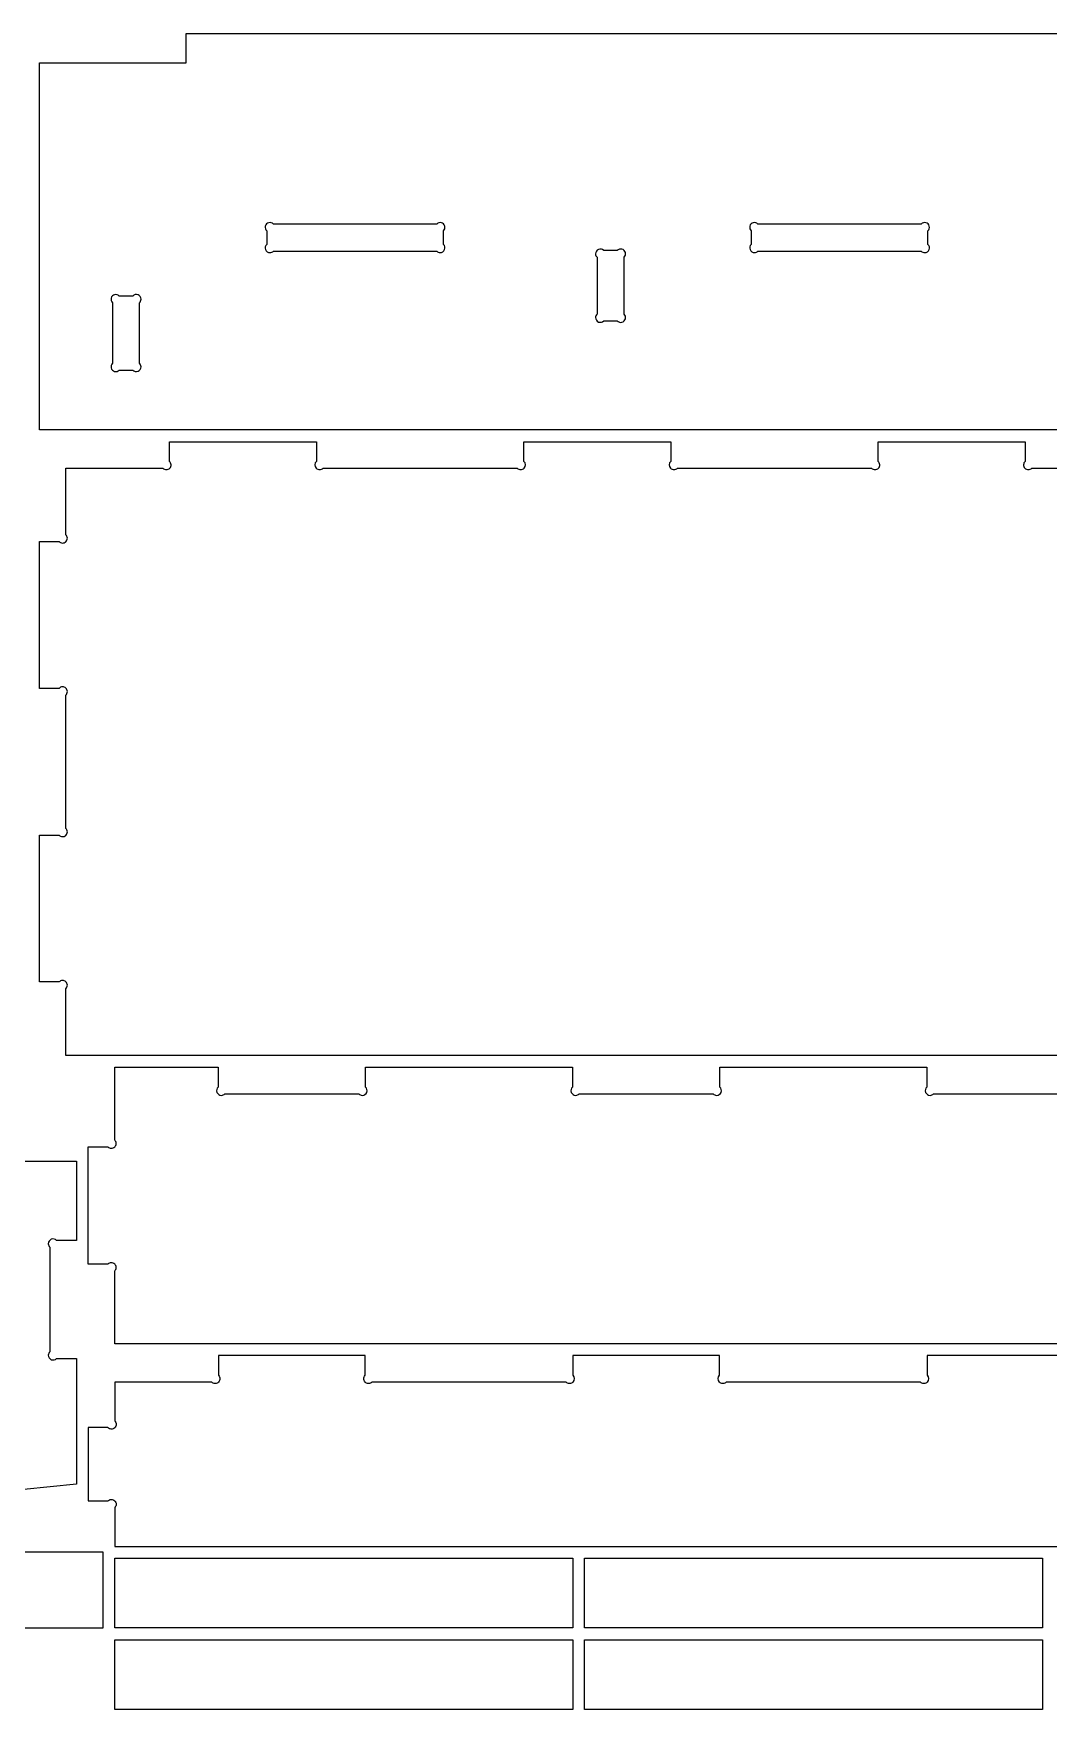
# Model space of a CAD drawing. Extents: x 4 to 2379, y 192 to 1338.
# Drawn here: x 1175 to 1866, y 196 to 1338 of the extents above; entities that cross this region are included whole.
import ezdxf

# ---------------------------------------------------------------- set-up
doc = ezdxf.new("R2010")
doc.units = 0
doc.layers.get('0').update_dxf_attribs({"linetype": 'CONTINUOUS'})

msp = doc.modelspace()

# ---------------------------------------------------------------- linework, layer by layer
at = {"color": 7}
for p, q in [((1278.724379, 1317.999975), (1278.724379, 1338.000006)), ((1278.724379, 1338.000006), (1278.724379, 1338.000006)), ((1278.724379, 1338.000006), (2010.525497, 1338.000006)), ((1178.724227, 1067.999593), (1178.724227, 1317.999975)), ((1178.724227, 1317.999975), (1178.724227, 1317.999975)), ((1178.724227, 1317.999975), (1278.724379, 1317.999975)), ((1278.724379, 1317.999975), (1278.724379, 1317.999975)), ((1333.529478, 1203.610846), (1333.524463, 1203.6098)), ((1333.524463, 1203.6098), (1333.524463, 1194.389786)), ((1338.11447, 1208.199807), (1338.123408, 1208.204809)), ((1449.33464, 1208.199807), (1338.11447, 1208.199807)), ((1449.335686, 1208.204792), (1449.33464, 1208.199807)), ((1453.924647, 1194.389786), (1453.924647, 1203.6098)), ((1663.529982, 1203.610846), (1663.524967, 1203.6098)), ((1663.524967, 1203.6098), (1663.524967, 1194.389786)), ((1779.335144, 1208.199807), (1668.114974, 1208.199807)), ((1779.33619, 1208.204792), (1779.335144, 1208.199807)), ((1783.925151, 1194.389786), (1783.925151, 1203.6098)), ((1333.524463, 1194.389786), (1333.529478, 1194.39874)), ((1335.754467, 1188.779778), (1335.754467, 1188.779778)), ((1338.123408, 1189.804778), (1338.11447, 1189.799779)), ((1338.11447, 1189.799779), (1449.33464, 1189.799779)), ((1449.33464, 1189.799779), (1449.335686, 1189.804794)), ((1451.704644, 1188.779778), (1451.704644, 1188.779778)), ((1453.929648, 1194.398725), (1453.924647, 1194.389786)), ((1563.114814, 1190.19978), (1563.123752, 1190.204781)), ((1572.334828, 1190.19978), (1563.114814, 1190.19978)), ((1572.335874, 1190.204765), (1572.334828, 1190.19978)), ((1663.524967, 1194.389786), (1663.529982, 1194.39874)), ((1665.754971, 1188.779778), (1665.754971, 1188.779778)), ((1668.123913, 1189.804778), (1668.114974, 1189.799779)), ((1668.114974, 1189.799779), (1779.335144, 1189.799779)), ((1779.335144, 1189.799779), (1779.33619, 1189.804794)), ((1781.705148, 1188.779778), (1781.705148, 1188.779778)), ((1783.930153, 1194.398725), (1783.925151, 1194.389786)), ((1558.529822, 1185.610819), (1558.524807, 1185.609773)), ((1558.524807, 1185.609773), (1558.524807, 1146.889714)), ((1576.924835, 1185.609773), (1576.929836, 1185.610834)), ((1576.924835, 1146.889714), (1576.924835, 1185.609773)), ((1228.529318, 1154.610772), (1228.524303, 1154.609725)), ((1228.524303, 1154.609725), (1228.524303, 1113.389662)), ((1233.11431, 1159.199732), (1233.123248, 1159.204734)), ((1242.334324, 1159.199732), (1233.11431, 1159.199732)), ((1242.33537, 1159.204717), (1242.334324, 1159.199732)), ((1246.924331, 1154.609725), (1246.929332, 1154.610787)), ((1246.924331, 1113.389662), (1246.924331, 1154.609725)), ((1557.504805, 1144.52971), (1557.504805, 1144.52971)), ((1558.524807, 1146.889714), (1558.529822, 1146.898668)), ((1563.123752, 1142.304705), (1563.114814, 1142.299707)), ((1563.114814, 1142.299707), (1572.334828, 1142.299707)), ((1572.334828, 1142.299707), (1572.335874, 1142.304722)), ((1576.929836, 1146.898652), (1576.924835, 1146.889714)), ((1228.524303, 1113.389662), (1228.529318, 1113.398616)), ((1233.123248, 1108.804654), (1233.11431, 1108.799655)), ((1233.11431, 1108.799655), (1242.334324, 1108.799655)), ((1246.929332, 1113.398601), (1246.924331, 1113.389662)), ((1888.725311, 1067.999593), (1178.724227, 1067.999593)), ((1178.724227, 1067.999593), (1178.724227, 1067.999593)), ((1267.394362, 1046.589573), (1267.394362, 1059.999593)), ((1267.394362, 1059.999593), (1267.394362, 1059.999593)), ((1267.394362, 1059.999593), (1367.394515, 1059.999593)), ((1367.394515, 1059.999593), (1367.394515, 1059.999593)), ((1367.394515, 1059.999593), (1367.394515, 1046.589573)), ((1508.724731, 1046.589573), (1508.724731, 1059.999593)), ((1508.724731, 1059.999593), (1508.724731, 1059.999593)), ((1508.724731, 1059.999593), (1608.724884, 1059.999593)), ((1608.724884, 1059.999593), (1608.724884, 1059.999593)), ((1608.724884, 1059.999593), (1608.724884, 1046.589573)), ((1750.055099, 1046.589573), (1750.055099, 1059.999593)), ((1750.055099, 1059.999593), (1750.055099, 1059.999593)), ((1750.055099, 1059.999593), (1850.055252, 1059.999593)), ((1850.055252, 1059.999593), (1850.055252, 1059.999593)), ((1850.055252, 1059.999593), (1850.055252, 1046.589573)), ((1196.724254, 996.589496), (1196.724254, 1041.999566)), ((1196.724254, 1041.999566), (1196.724254, 1041.999566)), ((1196.724254, 1041.999566), (1262.794355, 1041.999566)), ((1262.794355, 1041.999566), (1262.795401, 1042.004581)), ((1267.389363, 1046.598511), (1267.394362, 1046.589573)), ((1367.245561, 1042.004581), (1367.245561, 1042.004581)), ((1371.98346, 1042.004564), (1371.984522, 1041.999566)), ((1371.984522, 1041.999566), (1504.134724, 1041.999566)), ((1508.729732, 1046.598511), (1508.724731, 1046.589573)), ((1608.575929, 1042.004581), (1608.575929, 1042.004581)), ((1613.313829, 1042.004564), (1613.314891, 1041.999566)), ((1613.314891, 1041.999566), (1745.465092, 1041.999566)), ((1750.060101, 1046.598511), (1750.055099, 1046.589573)), ((1854.654198, 1042.004564), (1854.655259, 1041.999566)), ((1854.655259, 1041.999566), (1920.72536, 1041.999566)), ((1196.729255, 996.598435), (1196.724254, 996.589496)), ((1178.724227, 891.999336), (1178.724227, 991.999489)), ((1178.724227, 991.999489), (1178.724227, 991.999489)), ((1178.724227, 991.999489), (1192.134247, 991.999489)), ((1192.134247, 991.999489), (1192.135293, 992.004504)), ((1196.729255, 991.860551), (1196.729255, 991.860551)), ((1192.134247, 891.999336), (1178.724227, 891.999336)), ((1178.724227, 891.999336), (1178.724227, 891.999336)), ((1192.135293, 892.004321), (1192.134247, 891.999336)), ((1196.729255, 892.148275), (1196.729255, 892.148275)), ((1196.724254, 887.409329), (1196.729255, 887.410391)), ((1196.724254, 796.589191), (1196.724254, 887.409329)), ((1178.724227, 691.999031), (1178.724227, 791.999184)), ((1178.724227, 791.999184), (1178.724227, 791.999184)), ((1178.724227, 791.999184), (1192.134247, 791.999184)), ((1192.134247, 791.999184), (1192.135293, 792.004199)), ((1196.729255, 796.598129), (1196.724254, 796.589191)), ((1196.729255, 791.860245), (1196.729255, 791.860245)), ((1192.134247, 691.999031), (1178.724227, 691.999031)), ((1178.724227, 691.999031), (1178.724227, 691.999031)), ((1192.135293, 692.004016), (1192.134247, 691.999031)), ((1196.724254, 687.409024), (1196.729255, 687.410085)), ((1196.724254, 641.998954), (1196.724254, 687.409024)), ((1196.729255, 692.147969), (1196.729255, 692.147969)), ((1920.72536, 641.998954), (1196.724254, 641.998954)), ((1196.724254, 641.998954), (1196.724254, 641.998954)), ((1230.001883, 584.338879), (1230.001883, 633.998954)), ((1230.001883, 633.998954), (1230.001883, 633.998954)), ((1230.001883, 633.998954), (1300.468691, 633.998954)), ((1300.468691, 633.998954), (1300.468691, 633.998954)), ((1300.468691, 633.998954), (1300.468691, 620.388934)), ((1400.869144, 620.388934), (1400.869144, 633.998954)), ((1400.869144, 633.998954), (1400.869144, 633.998954)), ((1400.869144, 633.998954), (1541.80236, 633.998954)), ((1541.80236, 633.998954), (1541.80236, 633.998954)), ((1541.80236, 633.998954), (1541.80236, 620.388934)), ((1642.202513, 620.388934), (1642.202513, 633.998954)), ((1642.202513, 633.998954), (1642.202513, 633.998954)), ((1642.202513, 633.998954), (1783.135728, 633.998954)), ((1783.135728, 633.998954), (1783.135728, 633.998954)), ((1783.135728, 633.998954), (1783.135728, 620.388934)), ((1300.468691, 620.388934), (1300.468706, 620.397888)), ((1400.869146, 620.397872), (1400.869144, 620.388934)), ((1541.80236, 620.388934), (1541.802375, 620.397888)), ((1642.202515, 620.397872), (1642.202513, 620.388934)), ((1783.135728, 620.388934), (1783.135744, 620.397888)), ((1302.693694, 614.778925), (1302.693694, 614.778925)), ((1305.062636, 615.803925), (1305.062598, 615.798927)), ((1305.062598, 615.798927), (1396.275137, 615.798927)), ((1396.275137, 615.798927), (1396.275184, 615.803942)), ((1398.644141, 614.778925), (1398.644141, 614.778925)), ((1544.027363, 614.778925), (1544.027363, 614.778925)), ((1546.396305, 615.803925), (1546.396367, 615.798927)), ((1546.396367, 615.798927), (1637.608506, 615.798927)), ((1637.608506, 615.798927), (1637.608552, 615.803942)), ((1639.97751, 614.778925), (1639.97751, 614.778925)), ((1785.360732, 614.778925), (1785.360732, 614.778925)), ((1787.729674, 615.803925), (1787.729736, 615.798927)), ((1787.729736, 615.798927), (1878.941875, 615.798927)), ((1230.001885, 584.347817), (1230.001883, 584.338879)), ((1212.001856, 499.748749), (1212.001856, 579.748872)), ((1212.001856, 579.748872), (1212.001856, 579.748872)), ((1212.001856, 579.748872), (1225.407976, 579.748872)), ((1225.407976, 579.748872), (1225.407923, 579.753887)), ((1136.201752, 569.998836), (1204.001856, 569.998836)), ((1204.001856, 569.998836), (1204.001856, 569.998836)), ((1204.001856, 569.998836), (1204.001856, 515.948754)), ((1204.001856, 515.948754), (1190.391835, 515.948754)), ((1204.001856, 515.948754), (1204.001856, 515.948754)), ((1185.806843, 511.349793), (1185.801828, 511.358747)), ((1185.801828, 511.358747), (1185.801828, 440.138638)), ((1225.407976, 499.748749), (1212.001856, 499.748749)), ((1212.001856, 499.748749), (1212.001856, 499.748749)), ((1225.407923, 499.753734), (1225.407976, 499.748749)), ((1230.001883, 445.498666), (1230.001883, 495.158742)), ((1230.001885, 499.897688), (1230.001885, 499.897688)), ((1954.00299, 445.498666), (1230.001883, 445.498666)), ((1230.001883, 445.498666), (1230.001883, 445.498666)), ((1190.400773, 435.55363), (1190.391835, 435.548631)), ((1190.391835, 435.548631), (1204.001856, 435.548631)), ((1204.001856, 435.548631), (1204.001856, 435.548631)), ((1204.001856, 435.548631), (1204.001856, 349.9985)), ((1400.669144, 437.498666), (1300.668991, 437.498666)), ((1300.668991, 437.498666), (1300.668991, 437.498666)), ((1300.668991, 437.498666), (1300.668991, 424.088646)), ((1400.669144, 424.088646), (1400.669144, 437.498666)), ((1400.669144, 437.498666), (1400.669144, 437.498666)), ((1642.002513, 437.498666), (1542.00236, 437.498666)), ((1542.00236, 437.498666), (1542.00236, 437.498666)), ((1542.00236, 437.498666), (1542.00236, 424.088646)), ((1642.002513, 424.088646), (1642.002513, 437.498666)), ((1642.002513, 437.498666), (1642.002513, 437.498666)), ((1883.332882, 437.498666), (1783.332729, 437.498666)), ((1783.332729, 437.498666), (1783.332729, 437.498666)), ((1783.332729, 437.498666), (1783.332729, 424.088646)), ((1400.669159, 424.0976), (1400.669144, 424.088646)), ((1641.997528, 424.0876), (1642.002513, 424.088646)), ((1296.074984, 419.498639), (1230.001883, 419.498639)), ((1230.001883, 419.498639), (1230.001883, 419.498639)), ((1230.001883, 419.498639), (1230.001883, 393.088599)), ((1296.07503, 419.503654), (1296.074984, 419.498639)), ((1400.52519, 419.503654), (1400.52519, 419.503654)), ((1537.408353, 419.498639), (1405.263151, 419.498639)), ((1537.408399, 419.493654), (1537.408353, 419.498639)), ((1542.146299, 419.493638), (1542.146299, 419.493638)), ((1641.853559, 419.493654), (1641.853559, 419.493654)), ((1646.59252, 419.498639), (1646.591458, 419.493638)), ((1778.742722, 419.498639), (1646.59252, 419.498639)), ((1778.743768, 419.493654), (1778.742722, 419.498639)), ((1783.481667, 419.493638), (1783.481667, 419.493638)), ((1225.407876, 388.498592), (1212.001856, 388.498592)), ((1212.001856, 388.498592), (1212.001856, 388.498592)), ((1212.001856, 388.498592), (1212.001856, 338.498515)), ((1225.407923, 388.493607), (1225.407876, 388.498592)), ((1230.001883, 393.088599), (1230.001885, 393.087537)), ((1204.001856, 349.9985), (714.001107, 299.998424)), ((1204.001856, 349.9985), (1204.001856, 349.9985)), ((1212.001856, 338.498515), (1212.001856, 338.498515)), ((1212.001856, 338.498515), (1225.407876, 338.498515)), ((1225.407876, 338.498515), (1225.407923, 338.5035)), ((1230.001885, 333.90957), (1230.001883, 333.908508)), ((1230.001883, 333.908508), (1230.001883, 307.498468)), ((832.001047, 303.978263), (1222.001642, 303.978263)), ((1222.001642, 303.978263), (1222.001642, 303.978263)), ((1222.001642, 303.978263), (1222.001642, 251.978183)), ((1230.001643, 251.998395), (1230.001643, 299.498468)), ((1230.001643, 299.498468), (1230.001643, 299.498468)), ((1230.001643, 299.498468), (1542.002119, 299.498468)), ((1230.001883, 307.498468), (1230.001883, 307.498468)), ((1230.001883, 307.498468), (1954.00299, 307.498468)), ((1542.002119, 299.498468), (1542.002119, 299.498468)), ((1542.002119, 299.498468), (1542.002119, 251.998395)), ((1550.002119, 299.498468), (1862.002596, 299.498468)), ((1550.002119, 251.998395), (1550.002119, 299.498468)), ((1550.002119, 299.498468), (1550.002119, 299.498468)), ((1862.002596, 299.498468), (1862.002596, 299.498468)), ((1862.002596, 299.498468), (1862.002596, 251.998395)), ((1222.001642, 251.978183), (832.001047, 251.978183)), ((1222.001642, 251.978183), (1222.001642, 251.978183)), ((1542.002119, 251.998395), (1230.001643, 251.998395)), ((1230.001643, 251.998395), (1230.001643, 251.998395)), ((1542.002119, 251.998395), (1542.002119, 251.998395)), ((1862.002596, 251.998395), (1550.002119, 251.998395)), ((1550.002119, 251.998395), (1550.002119, 251.998395)), ((1862.002596, 251.998395), (1862.002596, 251.998395)), ((1230.001643, 196.498323), (1230.001643, 243.998395)), ((1230.001643, 243.998395), (1230.001643, 243.998395)), ((1230.001643, 243.998395), (1542.002119, 243.998395)), ((1542.002119, 243.998395), (1542.002119, 243.998395)), ((1542.002119, 243.998395), (1542.002119, 196.498323)), ((1550.002119, 196.498323), (1550.002119, 243.998395)), ((1550.002119, 243.998395), (1550.002119, 243.998395)), ((1550.002119, 243.998395), (1862.002596, 243.998395)), ((1862.002596, 243.998395), (1862.002596, 243.998395)), ((1862.002596, 243.998395), (1862.002596, 196.498323)), ((1542.002119, 196.498323), (1230.001643, 196.498323)), ((1230.001643, 196.498323), (1230.001643, 196.498323)), ((1542.002119, 196.498323), (1542.002119, 196.498323)), ((1862.002596, 196.498323), (1550.002119, 196.498323)), ((1550.002119, 196.498323), (1550.002119, 196.498323)), ((1862.002596, 196.498323), (1862.002596, 196.498323))]:
    msp.add_line(p, q, dxfattribs=at)
for points in [[(1332.606588, 1206.788132), (1332.311761, 1205.639984), (1332.665432, 1204.422382), (1333.529478, 1203.610846)], [(1334.946117, 1209.127677), (1333.797971, 1208.832842), (1332.901415, 1207.936279), (1332.606588, 1206.788132)], [(1338.123408, 1208.204809), (1337.311867, 1209.06885), (1336.094263, 1209.422512), (1334.946117, 1209.127677)], [(1452.512971, 1209.127682), (1451.364823, 1209.422509), (1450.147222, 1209.068839), (1449.335686, 1208.204792)], [(1454.852516, 1206.788153), (1454.557681, 1207.936299), (1453.661119, 1208.832855), (1452.512971, 1209.127682)], [(1453.924647, 1203.6098), (1453.924647, 1203.6098), (1453.929648, 1203.610862), (1453.929648, 1203.610862)], [(1453.929648, 1203.610862), (1454.793689, 1204.422404), (1455.147352, 1205.640008), (1454.852516, 1206.788153)], [(1662.607092, 1206.788132), (1662.312265, 1205.639984), (1662.665936, 1204.422382), (1663.529982, 1203.610846)], [(1664.946621, 1209.127677), (1663.798475, 1208.832842), (1662.901919, 1207.936279), (1662.607092, 1206.788132)], [(1668.123913, 1208.204809), (1667.312371, 1209.06885), (1666.094767, 1209.422512), (1664.946621, 1209.127677)], [(1668.114974, 1208.199807), (1668.114974, 1208.199807), (1668.123913, 1208.204809), (1668.123913, 1208.204809)], [(1782.513475, 1209.127682), (1781.365328, 1209.422509), (1780.147726, 1209.068839), (1779.33619, 1208.204792)], [(1784.853021, 1206.788153), (1784.558186, 1207.936299), (1783.661623, 1208.832855), (1782.513475, 1209.127682)], [(1783.925151, 1203.6098), (1783.925151, 1203.6098), (1783.930153, 1203.610862), (1783.930153, 1203.610862)], [(1783.930153, 1203.610862), (1784.794194, 1204.422404), (1785.147856, 1205.640008), (1784.853021, 1206.788153)], [(1333.529478, 1194.39874), (1332.557801, 1193.486115), (1332.241955, 1192.072668), (1332.732741, 1190.833244)], [(1332.732741, 1190.833244), (1333.223526, 1189.59382), (1334.421409, 1188.779778), (1335.754467, 1188.779778)], [(1335.754467, 1188.779778), (1336.651752, 1188.779778), (1337.509113, 1189.150743), (1338.123408, 1189.804778)], [(1449.335686, 1189.804794), (1449.949983, 1189.15075), (1450.807351, 1188.779778), (1451.704644, 1188.779778)], [(1451.704644, 1188.779778), (1453.037697, 1188.779778), (1454.235577, 1189.593815), (1454.726365, 1190.833234)], [(1454.726365, 1190.833234), (1455.217154, 1192.072652), (1454.901317, 1193.486095), (1453.929648, 1194.398725)], [(1559.558261, 1191.001498), (1558.318843, 1190.51071), (1557.504805, 1189.31283), (1557.504805, 1187.979776)], [(1557.504805, 1187.979776), (1557.504805, 1187.979776), (1557.504805, 1187.979776), (1557.504805, 1187.979776)], [(1557.504805, 1187.979776), (1557.504805, 1187.082483), (1557.875777, 1186.225115), (1558.529822, 1185.610819)], [(1563.123752, 1190.204781), (1562.211123, 1191.176449), (1560.79768, 1191.492286), (1559.558261, 1191.001498)], [(1575.513159, 1191.127655), (1574.365011, 1191.422482), (1573.14741, 1191.068811), (1572.335874, 1190.204765)], [(1577.852704, 1188.788126), (1577.557869, 1189.936272), (1576.661307, 1190.832828), (1575.513159, 1191.127655)], [(1576.929836, 1185.610834), (1577.793877, 1186.422376), (1578.147539, 1187.63998), (1577.852704, 1188.788126)], [(1663.529982, 1194.39874), (1662.558305, 1193.486115), (1662.242459, 1192.072668), (1662.733245, 1190.833244)], [(1662.733245, 1190.833244), (1663.22403, 1189.59382), (1664.421913, 1188.779778), (1665.754971, 1188.779778)], [(1665.754971, 1188.779778), (1666.652256, 1188.779778), (1667.509617, 1189.150743), (1668.123913, 1189.804778)], [(1779.33619, 1189.804794), (1779.950487, 1189.15075), (1780.807855, 1188.779778), (1781.705148, 1188.779778)], [(1781.705148, 1188.779778), (1783.038201, 1188.779778), (1784.236082, 1189.593815), (1784.72687, 1190.833234)], [(1784.72687, 1190.833234), (1785.217658, 1192.072652), (1784.901821, 1193.486095), (1783.930153, 1194.398725)], [(1227.606428, 1157.788057), (1227.311601, 1156.639909), (1227.665271, 1155.422307), (1228.529318, 1154.610772)], [(1229.945957, 1160.127602), (1228.797811, 1159.832767), (1227.901255, 1158.936205), (1227.606428, 1157.788057)], [(1233.123248, 1159.204734), (1232.311706, 1160.068775), (1231.094102, 1160.422437), (1229.945957, 1160.127602)], [(1245.900866, 1160.001455), (1244.661442, 1160.49224), (1243.247996, 1160.176395), (1242.33537, 1159.204717)], [(1247.954332, 1156.979729), (1247.954332, 1158.312787), (1247.14029, 1159.51067), (1245.900866, 1160.001455)], [(1246.929332, 1154.610787), (1247.583367, 1155.225083), (1247.954332, 1156.082444), (1247.954332, 1156.979729)], [(1247.954332, 1156.979729), (1247.954332, 1156.979729), (1247.954332, 1156.979729), (1247.954332, 1156.979729)], [(1558.529822, 1146.898668), (1557.875777, 1146.284371), (1557.504805, 1145.427003), (1557.504805, 1144.52971)], [(1557.504805, 1144.52971), (1557.504805, 1143.196656), (1558.318843, 1141.998776), (1559.558261, 1141.507988)], [(1559.558261, 1141.507988), (1560.79768, 1141.0172), (1562.211123, 1141.333037), (1563.123752, 1142.304705)], [(1572.335874, 1142.304722), (1573.14741, 1141.440675), (1574.365011, 1141.087005), (1575.513159, 1141.381832)], [(1575.513159, 1141.381832), (1576.661307, 1141.676659), (1577.557869, 1142.573215), (1577.852704, 1143.72136)], [(1577.852704, 1143.72136), (1578.147539, 1144.869506), (1577.793877, 1146.08711), (1576.929836, 1146.898652)], [(1228.529318, 1113.398616), (1227.665271, 1112.587081), (1227.311601, 1111.369479), (1227.606428, 1110.221331)], [(1227.606428, 1110.221331), (1227.901255, 1109.073183), (1228.797811, 1108.176621), (1229.945957, 1107.881786)], [(1229.945957, 1107.881786), (1231.094102, 1107.586951), (1232.311706, 1107.940613), (1233.123248, 1108.804654)], [(1242.334324, 1108.799655), (1242.334324, 1108.799655), (1242.33537, 1108.804671), (1242.33537, 1108.804671)], [(1242.33537, 1108.804671), (1243.247996, 1107.832993), (1244.661442, 1107.517148), (1245.900866, 1108.007933)], [(1245.900866, 1108.007933), (1247.14029, 1108.498718), (1247.954332, 1109.696601), (1247.954332, 1111.029659)], [(1247.954332, 1111.029659), (1247.954332, 1111.926944), (1247.583367, 1112.784305), (1246.929332, 1113.398601)], [(1247.954332, 1111.029659), (1247.954332, 1111.029659), (1247.954332, 1111.029659), (1247.954332, 1111.029659)], [(1262.795401, 1042.004581), (1263.409695, 1041.350539), (1264.267058, 1040.979567), (1265.164347, 1040.979564)], [(1265.164347, 1040.979564), (1266.061636, 1040.979561), (1266.919002, 1041.350527), (1267.533301, 1042.004564)], [(1268.41277, 1044.331348), (1268.385776, 1045.19288), (1268.017646, 1046.008403), (1267.389363, 1046.598511)], [(1267.533301, 1042.004564), (1268.123409, 1042.632847), (1268.439763, 1043.469816), (1268.41277, 1044.331348)], [(1267.533301, 1042.004564), (1267.533301, 1042.004564), (1267.533301, 1042.004564), (1267.533301, 1042.004564)], [(1367.38953, 1046.598526), (1366.081191, 1045.369699), (1366.016734, 1043.31292), (1367.245561, 1042.004581)], [(1367.245561, 1042.004581), (1367.859854, 1041.350539), (1368.717218, 1040.979567), (1369.614507, 1040.979564)], [(1367.394515, 1046.589573), (1367.394515, 1046.589573), (1367.38953, 1046.598526), (1367.38953, 1046.598526)], [(1369.614507, 1040.979564), (1370.511796, 1040.979561), (1371.369162, 1041.350527), (1371.98346, 1042.004564)], [(1504.134724, 1041.999566), (1504.134724, 1041.999566), (1504.13577, 1042.004581), (1504.13577, 1042.004581)], [(1504.13577, 1042.004581), (1504.750064, 1041.350539), (1505.607427, 1040.979567), (1506.504716, 1040.979564)], [(1506.504716, 1040.979564), (1507.402005, 1040.979561), (1508.259371, 1041.350527), (1508.873669, 1042.004564)], [(1508.873669, 1042.004564), (1510.102506, 1043.312895), (1510.038063, 1045.369675), (1508.729732, 1046.598511)], [(1508.873669, 1042.004564), (1508.873669, 1042.004564), (1508.873669, 1042.004564), (1508.873669, 1042.004564)], [(1608.719899, 1046.598526), (1607.41156, 1045.369699), (1607.347102, 1043.31292), (1608.575929, 1042.004581)], [(1608.575929, 1042.004581), (1609.190223, 1041.350539), (1610.047587, 1040.979567), (1610.944876, 1040.979564)], [(1608.724884, 1046.589573), (1608.724884, 1046.589573), (1608.719899, 1046.598526), (1608.719899, 1046.598526)], [(1610.944876, 1040.979564), (1611.842165, 1040.979561), (1612.699531, 1041.350527), (1613.313829, 1042.004564)], [(1745.465092, 1041.999566), (1745.465092, 1041.999566), (1745.466139, 1042.004581), (1745.466139, 1042.004581)], [(1745.466139, 1042.004581), (1746.080432, 1041.350539), (1746.937796, 1040.979567), (1747.835085, 1040.979564)], [(1747.835085, 1040.979564), (1748.732374, 1040.979561), (1749.58974, 1041.350527), (1750.204038, 1042.004564)], [(1751.083507, 1044.331348), (1751.056514, 1045.19288), (1750.688383, 1046.008403), (1750.060101, 1046.598511)], [(1750.204038, 1042.004564), (1750.794146, 1042.632847), (1751.1105, 1043.469816), (1751.083507, 1044.331348)], [(1750.204038, 1042.004564), (1750.204038, 1042.004564), (1750.204038, 1042.004564), (1750.204038, 1042.004564)], [(1849.036845, 1044.331371), (1849.009846, 1043.469839), (1849.326195, 1042.632867), (1849.916298, 1042.004581)], [(1850.060267, 1046.598526), (1849.431981, 1046.008423), (1849.063845, 1045.192903), (1849.036845, 1044.331371)], [(1849.916298, 1042.004581), (1849.916298, 1042.004581), (1849.916298, 1042.004581), (1849.916298, 1042.004581)], [(1849.916298, 1042.004581), (1850.530592, 1041.350539), (1851.387955, 1040.979567), (1852.285244, 1040.979564)], [(1850.055252, 1046.589573), (1850.055252, 1046.589573), (1850.060267, 1046.598526), (1850.060267, 1046.598526)], [(1852.285244, 1040.979564), (1853.182533, 1040.979561), (1854.039899, 1041.350527), (1854.654198, 1042.004564)], [(1197.754256, 994.229493), (1197.754256, 995.126778), (1197.38329, 995.984139), (1196.729255, 996.598435)], [(1196.729255, 991.860551), (1197.38329, 992.474846), (1197.754256, 993.332208), (1197.754256, 994.229493)], [(1192.135293, 992.004504), (1192.725399, 991.376215), (1193.540924, 991.008079), (1194.40246, 990.981082)], [(1194.40246, 990.981082), (1195.263996, 990.954085), (1196.10097, 991.27044), (1196.729255, 991.860551)], [(1194.40246, 893.027744), (1193.540924, 893.000747), (1192.725399, 892.632611), (1192.135293, 892.004321)], [(1196.729255, 892.148275), (1196.10097, 892.738386), (1195.263996, 893.05474), (1194.40246, 893.027744)], [(1197.754256, 889.779333), (1197.754256, 890.676618), (1197.38329, 891.533979), (1196.729255, 892.148275)], [(1196.729255, 887.410391), (1197.38329, 888.024687), (1197.754256, 888.882048), (1197.754256, 889.779333)], [(1192.135293, 792.004199), (1192.725399, 791.375909), (1193.540924, 791.007773), (1194.40246, 790.980777)], [(1194.40246, 790.980777), (1195.263996, 790.95378), (1196.10097, 791.270134), (1196.729255, 791.860245)], [(1197.754256, 794.229187), (1197.754256, 795.126472), (1197.38329, 795.983833), (1196.729255, 796.598129)], [(1196.729255, 791.860245), (1197.38329, 792.474541), (1197.754256, 793.331902), (1197.754256, 794.229187)], [(1194.40246, 693.027438), (1193.540924, 693.000441), (1192.725399, 692.632305), (1192.135293, 692.004016)], [(1196.729255, 692.147969), (1196.10097, 692.73808), (1195.263996, 693.054435), (1194.40246, 693.027438)], [(1197.754256, 689.779027), (1197.754256, 690.676313), (1197.38329, 691.533674), (1196.729255, 692.147969)], [(1196.729255, 687.410085), (1197.38329, 688.024381), (1197.754256, 688.881742), (1197.754256, 689.779027)], [(1300.468706, 620.397888), (1299.497029, 619.485262), (1299.181183, 618.071816), (1299.671968, 616.832392)], [(1299.671968, 616.832392), (1300.162754, 615.592967), (1301.360637, 614.778925), (1302.693694, 614.778925)], [(1398.644141, 614.778925), (1399.977195, 614.778925), (1401.175075, 615.592962), (1401.665863, 616.832381)], [(1401.665863, 616.832381), (1402.156651, 618.0718), (1401.840814, 619.485242), (1400.869146, 620.397872)], [(1541.802375, 620.397888), (1540.830697, 619.485262), (1540.514852, 618.071816), (1541.005637, 616.832392)], [(1541.005637, 616.832392), (1541.496423, 615.592967), (1542.694305, 614.778925), (1544.027363, 614.778925)], [(1639.97751, 614.778925), (1641.310563, 614.778925), (1642.508443, 615.592962), (1642.999232, 616.832381)], [(1642.999232, 616.832381), (1643.49002, 618.0718), (1643.174183, 619.485242), (1642.202515, 620.397872)], [(1783.135744, 620.397888), (1782.164066, 619.485262), (1781.848221, 618.071816), (1782.339006, 616.832392)], [(1782.339006, 616.832392), (1782.829791, 615.592967), (1784.027674, 614.778925), (1785.360732, 614.778925)], [(1302.693694, 614.778925), (1303.59098, 614.778925), (1304.448341, 615.14989), (1305.062636, 615.803925)], [(1396.275184, 615.803942), (1396.88948, 615.149897), (1397.746848, 614.778925), (1398.644141, 614.778925)], [(1544.027363, 614.778925), (1544.924648, 614.778925), (1545.78201, 615.14989), (1546.396305, 615.803925)], [(1637.608552, 615.803942), (1638.222849, 615.149897), (1639.080217, 614.778925), (1639.97751, 614.778925)], [(1785.360732, 614.778925), (1786.258017, 614.778925), (1787.115378, 615.14989), (1787.729674, 615.803925)], [(1231.026885, 581.978875), (1231.026885, 582.87616), (1230.65592, 583.733521), (1230.001885, 584.347817)], [(1225.407923, 579.753887), (1225.998029, 579.125597), (1226.813554, 578.757461), (1227.67509, 578.730464)], [(1227.67509, 578.730464), (1228.536626, 578.703468), (1229.373599, 579.019822), (1230.001885, 579.609933)], [(1230.001885, 579.609933), (1230.65592, 580.224229), (1231.026885, 581.08159), (1231.026885, 581.978875)], [(1230.001885, 579.609933), (1230.001885, 579.609933), (1230.001885, 579.609933), (1230.001885, 579.609933)], [(1186.835282, 516.740472), (1185.595864, 516.249684), (1184.781827, 515.051804), (1184.781827, 513.71875)], [(1184.781827, 513.71875), (1184.781827, 513.71875), (1184.781827, 513.71875), (1184.781827, 513.71875)], [(1184.781827, 513.71875), (1184.781827, 512.821457), (1185.152798, 511.964089), (1185.806843, 511.349793)], [(1190.400773, 515.943755), (1189.488144, 516.915423), (1188.074701, 517.23126), (1186.835282, 516.740472)], [(1190.391835, 515.948754), (1190.391835, 515.948754), (1190.400773, 515.943755), (1190.400773, 515.943755)], [(1227.67509, 500.777156), (1226.813554, 500.75016), (1225.998029, 500.382024), (1225.407923, 499.753734)], [(1230.001885, 499.897688), (1229.373599, 500.487799), (1228.536626, 500.804153), (1227.67509, 500.777156)], [(1230.001883, 495.158742), (1230.001883, 495.158742), (1230.001885, 495.159804), (1230.001885, 495.159804)], [(1231.026885, 497.528746), (1231.026885, 498.426031), (1230.65592, 499.283392), (1230.001885, 499.897688)], [(1230.001885, 495.159804), (1230.65592, 495.7741), (1231.026885, 496.631461), (1231.026885, 497.528746)], [(1185.806843, 440.147592), (1185.152798, 439.533296), (1184.781827, 438.675927), (1184.781827, 437.778634)], [(1184.781827, 437.778634), (1184.781827, 437.778634), (1184.781827, 437.778634), (1184.781827, 437.778634)], [(1184.781827, 437.778634), (1184.781827, 436.445581), (1185.595864, 435.247701), (1186.835282, 434.756913)], [(1185.801828, 440.138638), (1185.801828, 440.138638), (1185.806843, 440.147592), (1185.806843, 440.147592)], [(1186.835282, 434.756913), (1188.074701, 434.266124), (1189.488144, 434.581961), (1190.400773, 435.55363)], [(1300.668991, 424.088646), (1300.668991, 424.088646), (1300.668993, 424.097584), (1300.668993, 424.097584)], [(1300.668993, 424.097584), (1301.297275, 423.507476), (1301.665405, 422.691953), (1301.692399, 421.830421)], [(1399.645737, 421.830444), (1399.672737, 422.691976), (1400.040873, 423.507496), (1400.669159, 424.0976)], [(1542.00236, 424.088646), (1542.00236, 424.088646), (1542.002361, 424.087584), (1542.002361, 424.087584)], [(1542.002361, 424.087584), (1543.310692, 422.858748), (1543.375135, 420.801968), (1542.146299, 419.493638)], [(1641.853559, 419.493654), (1640.624732, 420.801993), (1640.689189, 422.858773), (1641.997528, 424.0876)], [(1783.332729, 424.088646), (1783.332729, 424.088646), (1783.33773, 424.087584), (1783.33773, 424.087584)], [(1783.33773, 424.087584), (1784.646061, 422.858748), (1784.710504, 420.801968), (1783.481667, 419.493638)], [(1298.443977, 418.478637), (1297.546688, 418.478641), (1296.689324, 418.849612), (1296.07503, 419.503654)], [(1300.81293, 419.503638), (1300.198632, 418.8496), (1299.341266, 418.478634), (1298.443977, 418.478637)], [(1301.692399, 421.830421), (1301.719392, 420.968889), (1301.403038, 420.13192), (1300.81293, 419.503638)], [(1300.81293, 419.503638), (1300.81293, 419.503638), (1300.81293, 419.503638), (1300.81293, 419.503638)], [(1400.52519, 419.503654), (1399.935086, 420.131941), (1399.618738, 420.968912), (1399.645737, 421.830444)], [(1402.894136, 418.478637), (1401.996847, 418.478641), (1401.139484, 418.849612), (1400.52519, 419.503654)], [(1405.26309, 419.503638), (1404.648791, 418.8496), (1403.791425, 418.478634), (1402.894136, 418.478637)], [(1405.263151, 419.498639), (1405.263151, 419.498639), (1405.26309, 419.503638), (1405.26309, 419.503638)], [(1539.777345, 418.468637), (1538.880056, 418.468641), (1538.022693, 418.839612), (1537.408399, 419.493654)], [(1542.146299, 419.493638), (1541.532, 418.8396), (1540.674634, 418.468634), (1539.777345, 418.468637)], [(1644.222505, 418.468637), (1643.325216, 418.468641), (1642.467852, 418.839612), (1641.853559, 419.493654)], [(1646.591458, 419.493638), (1645.97716, 418.8396), (1645.119794, 418.468634), (1644.222505, 418.468637)], [(1781.112714, 418.468637), (1780.215425, 418.468641), (1779.358062, 418.839612), (1778.743768, 419.493654)], [(1783.481667, 419.493638), (1782.867369, 418.8396), (1782.010003, 418.468634), (1781.112714, 418.468637)], [(1227.67509, 387.470184), (1226.813554, 387.497181), (1225.998029, 387.865317), (1225.407923, 388.493607)], [(1230.001885, 388.349653), (1229.373599, 387.759542), (1228.536626, 387.443188), (1227.67509, 387.470184)], [(1230.001885, 393.087537), (1230.65592, 392.473241), (1231.026885, 391.61588), (1231.026885, 390.718595)], [(1231.026885, 390.718595), (1231.026885, 389.82131), (1230.65592, 388.963949), (1230.001885, 388.349653)], [(1230.001885, 388.349653), (1230.001885, 388.349653), (1230.001885, 388.349653), (1230.001885, 388.349653)], [(1225.407923, 338.5035), (1225.998029, 339.131789), (1226.813554, 339.499926), (1227.67509, 339.526922)], [(1227.67509, 339.526922), (1228.536626, 339.553919), (1229.373599, 339.237564), (1230.001885, 338.647454)], [(1230.001885, 338.647454), (1230.001885, 338.647454), (1230.001885, 338.647454), (1230.001885, 338.647454)], [(1230.001885, 338.647454), (1230.65592, 338.033158), (1231.026885, 337.175797), (1231.026885, 336.278512)], [(1231.026885, 336.278512), (1231.026885, 335.381227), (1230.65592, 334.523865), (1230.001885, 333.90957)]]:
    msp.add_open_spline(points, degree=3, dxfattribs=at)

doc.saveas('drawing.dxf')
